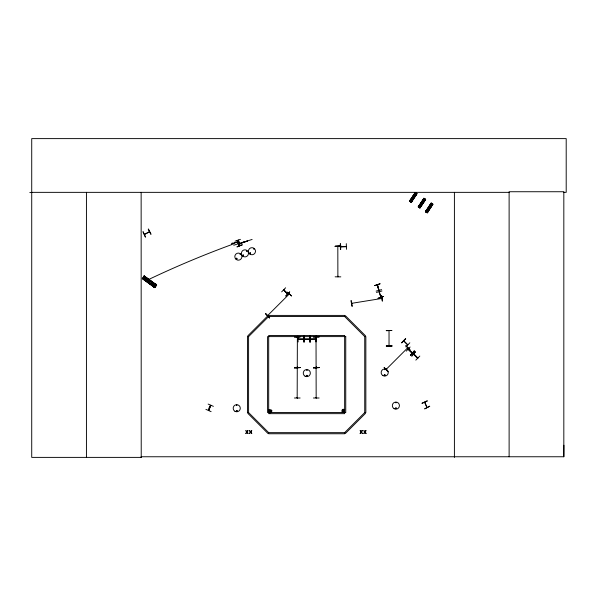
<?xml version="1.0" encoding="UTF-8"?>
<svg xmlns="http://www.w3.org/2000/svg" width="596" height="596" viewBox="0 0 596 596"><rect width="100%" height="100%" fill="white"/><g stroke="black" fill="none" stroke-linecap="round" stroke-linejoin="round"><path stroke-width="0.89" d="M563.414 192.352L566.2 192.352L566.2 138.615L31.722 138.615L31.722 457.385L141.222 457.385L141.148 456.76L563.823 456.76L563.905 445.234M236.135 258.612C237.499 260.333 236.91 257.293 236.277 258.373M236.344 258.649C237.201 260.057 236.925 257.256 236.314 258.835M242.743 255.341C244.01 257.36 243.6 253.36 242.736 255.617M243.585 255.483C242.84 254.045 242.81 256.779 243.63 255.386M246.498 251.11L247.102 250.968L246.543 251.177M249.724 253.181C251.043 255.222 250.603 251.221 249.791 253.456M254.105 248.972L253.516 248.875L254.134 248.897M424.836 402.255L426.915 407.373M414.064 354.709C411.531 350.902 423.994 365.311 413.609 354.188M417.222 357.734L417.796 357.883M284.083 290.386C281.662 288.166 294.245 300.391 283.629 290.036M284.031 290.356L283.726 289.775L287.779 293.776M297.136 368.082L297.113 367.091M316.416 337.619L316.141 337.18M316.103 367.605C316.379 365.594 316.439 369.498 316.163 367.486M337.82 246.424L337.88 276.797L337.872 276.224M237.066 410.979C236.537 409.497 236.128 412.186 237.126 410.89M237.275 411.031C234.824 409.161 237.715 412.365 236.739 411.404M307.111 370.22L306.59 369.915L307.007 370.339M307.32 375.756C305.748 377.544 306.821 373.685 307.253 376.009M384.405 369.498L384.979 369.736L384.457 369.438M385.031 375.286C384.502 373.804 384.092 376.493 385.09 375.197M395.58 402.576L396.146 402.807L395.632 402.516M395.491 408.275C396.638 407.232 395.863 409.288 395.588 408.446M269.958 412.201L270.085 411.046L269.489 411.978L270.912 411.851L270.785 410.428L269.362 410.547L269.489 411.978M270.167 411.039L270.316 410.204M343.184 411.903L343.46 410.786L343.706 411.858L343.184 411.903L342.365 410.733L343.013 409.959L344.309 410.562L343.706 411.858M343.385 410.748L343.534 409.914M210.649 405.898C210.82 403.149 206.991 412.171 208.943 409.906M210.872 405.317L208.645 410.458M377.663 285.372L377.462 284.836L378.81 290.312M379.086 291.787L380.807 297.076M297.173 397.979L297.374 337.105M316.394 337.619L316.387 337.224M316.126 367.091L316.163 368.06L316.387 367.084M316.387 397.86L316.357 397.405M149.417 231.904L144.463 234.437M403.678 340.964L407.738 344.913M408.104 349.211L412.186 353.167L408.178 349.286M240.493 254.47C239.935 253.196 239.957 255.498 240.501 254.254M250.618 253.434C250.171 251.944 249.627 254.254 250.529 253.486M268.185 315.381L267.82 315.716M289.358 294.23L288.904 294.647M407.433 348.436L407.85 348.012M236.5 405.131C236.835 406.45 237.208 404.177 236.47 405.347M306.478 375.562C306.977 377.246 307.35 374.377 306.486 375.845M384.226 374.921C384.636 377.082 385.791 373.923 384.345 374.839M396.377 408.409C394.396 409.72 396.422 406.278 396.243 408.632M205.911 409.363L211.118 411.657M208.712 410.45L210.902 405.287M213.375 406.345L208.146 404.081M340.651 246.52L341.21 246.729M345.71 246.409L346.343 246.401M298.209 338.997L303.841 338.953M304.139 338.997L309.838 338.997M310.307 338.997L316.007 338.997L310.367 339.199M351.819 303.535L352.437 303.424L351.886 303.26M351.893 303.29L381.887 298.447M267.701 315.515L289.209 294.059M289.284 294.297L288.799 294.461M407.254 348.235L407.701 347.84M407.835 348.057L407.44 348.384L407.634 347.878M409.527 201.105L415.211 192.53L417.044 193.73L411.359 202.305L409.527 201.105L415.315 192.597L409.735 201.239M415.449 192.679L409.832 201.306L415.621 192.799M409.959 201.388L415.65 192.821M410.085 201.47L415.755 192.888M410.204 201.545L410.689 201.865M416.485 193.357L410.845 201.962L416.604 193.439M411.046 202.096L416.731 193.521M411.113 202.141L416.798 193.566M411.255 202.238L416.917 193.648M423.883 198.267L418.168 206.827L420.001 208.026L425.686 199.451L423.845 198.245M418.273 206.894L423.972 198.326M418.407 206.983L424.099 198.408M418.474 207.028L424.166 198.453M418.601 207.11L424.263 198.52M418.727 207.192L424.367 198.587M418.846 207.259L419.331 207.579M419.375 206.864L419.152 207.11M419.45 207.661L425.134 199.086M419.487 207.684L425.231 199.153M419.584 207.751L425.335 199.22M419.755 207.862L425.365 199.235M425.559 199.362L419.86 207.937L425.641 199.422M425.544 211.707L431.228 203.124M425.671 211.789L431.31 203.184M425.73 211.833L431.422 203.258M425.872 211.923L431.519 203.325M425.976 211.99L431.623 203.392M426.103 212.064L426.587 212.385M426.438 212.139L426.632 211.669M426.706 212.459L432.391 203.884M426.743 212.489L432.502 203.966M426.915 212.601L432.525 203.974M427.019 212.675L432.629 204.048M427.138 212.75L432.8 204.16M427.25 212.824L432.942 204.249L431.102 203.05L425.432 211.632L427.257 212.832L432.83 204.182M156.629 285.059L144.165 275.97L156.674 285.007L154.744 287.674L142.28 278.585L144.21 275.918M143.673 279.323L145.35 277.028M144.523 279.941L146.199 277.639M147.465 278.563L145.782 280.865A783.889 616.316 -30.6 0 1 231.963 244.509M146.907 281.685L148.583 279.382M148.173 282.608L149.849 280.306M153.597 286.564L155.28 284.262M153.686 287.212L155.921 284.143M153.783 287.279L156.018 284.217M346.269 246.617L340.748 246.848M298.209 339.199L303.9 339.199M309.838 339.199L304.139 339.199M270.241 411.076L270.785 410.428M342.707 411.687L343.251 411.031M343.46 410.786L344.011 410.13M405.72 338.833L401.719 342.894M401.57 342.745L405.511 338.632M407.746 344.861L403.82 340.823M409.832 342.774L405.95 346.947M406.211 351.163L410.123 347.021M410.353 355.134L414.295 351.022M415.829 360.126L419.822 356.058M281.655 291.869L285.626 287.786M285.76 295.929L289.738 291.846L285.909 296.078M291.526 295.899L287.25 292.122L291.504 295.921M405.965 345.687L410.003 349.703M386.685 369.162L386.178 369.364L386.506 368.961M267.909 315.731L247.817 335.824L248.599 336.606L248.599 412.559L268.699 432.651L344.644 432.651L364.737 412.559L364.737 336.606L344.644 316.513L268.699 316.513L248.599 336.606L247.496 336.606L247.496 412.559L248.599 412.559L247.817 413.341L267.909 433.434L268.699 432.651L268.699 433.761L344.644 433.761L344.644 432.651L345.427 433.434L365.519 413.341L364.737 412.559L365.847 412.559L365.847 336.606L364.737 336.606L365.519 335.824L345.427 315.731L344.644 316.513L344.644 315.411L268.699 315.411L268.699 316.513L267.857 315.753M386.178 369.364L407.664 347.885M344.667 412.127C340.964 414.511 340.964 407.306 344.667 409.69M154.96 285.976L155.675 286.065M378.967 290.327L378.587 289.894M238.348 242.855L238.884 242.721M238.914 243.19L238.802 242.706M338.074 276.738L338.074 276.224M297.173 337.165L297.374 337.738M297.374 397.979L297.367 397.405M143.1 231.799L145.431 236.999M148.449 229.058L151.019 234.139M145.409 237.014L143.025 231.837M422.102 403.358L427.31 401.048M422.013 403.172L427.183 400.78M269.183 411.545L269.988 411.255M270.286 411.143L271.091 410.853M342.409 411.255L343.207 410.964M343.512 410.853L344.309 410.562M144.515 234.407L149.417 231.65M235.055 241.171L240.449 239.339M232.924 243.377L238.802 241.544M237.513 242.132L238.847 241.693M233.021 243.682L237.431 241.901M238.251 242.803L238.847 242.609M238.325 243.034L238.921 242.833M238.37 243.183L238.974 242.982M238.445 243.406L239.048 243.213M233.766 245.239L244.375 241.775M412.372 352.944L408.357 349.1M243.175 242.341L252.123 239.436M377.298 284.918L378.736 290.312M376.128 291.109L381.634 289.634M376.441 292.413L381.954 290.982M346.231 246.655L340.651 246.714M350.992 300.689L352.005 306.292M352.378 303.439L351.938 303.543M381.284 298.581L381.827 298.454M413.855 354.106L417.818 357.943M343.333 411.069L344.13 411.56M381.343 298.566L381.731 298.246M340.711 249.463L340.51 243.771M346.283 243.652L346.485 249.344M335.131 246.237L340.823 246.208M335.131 276.82L340.823 276.857M294.424 336.807L300.116 336.8M313.407 336.807L319.106 336.8M294.424 337.045L300.116 337.008M313.407 337.045L319.106 337.008M294.424 367.419L300.123 367.464M313.407 367.464L319.106 367.464M294.424 398.001L300.123 398.001M313.414 398.001L319.106 398.001M386.282 330.631L391.982 330.489L386.282 330.668M391.982 345.896L386.29 346.075L391.982 345.918M386.282 345.956L391.982 346.045M29.8 192.575L31.722 192.568M31.722 192.352L509.118 192.352M303.915 336.248L303.915 341.948M309.845 336.248L309.838 341.948L310.307 341.948L310.3 336.248M316.022 336.248L316.163 397.979M298.164 341.948L297.888 336.248M342.365 410.733L343.199 410.882M343.519 410.935L344.354 411.084M269.139 411.024L269.981 411.173M270.293 411.225L271.135 411.374M379.302 291.712L380.837 297.069M417.595 358.092L413.676 354.292M414.749 193.476L416.336 194.527M423.391 199.198L424.978 200.241M430.647 203.996L432.234 205.046M414.369 194.058L415.948 195.108M423.011 199.779L424.59 200.822M430.267 204.577L431.847 205.627M413.788 194.929L415.375 195.972M422.43 200.651L424.017 201.694M429.686 205.449L431.273 206.499M413.274 195.697L414.861 196.747M421.916 201.418L423.503 202.469M429.172 206.223L430.759 207.274M412.7 196.568L414.287 197.619M421.342 202.29L422.929 203.34M428.598 207.095L430.185 208.146M410.227 200.308L411.814 201.359M418.869 206.03L420.456 207.073M426.125 210.828L427.712 211.878M409.802 200.375L411.873 201.843M418.399 206.164L420.56 207.497M425.656 210.969L427.816 212.295M144.09 276.075L156.539 285.186M143.986 276.216L156.45 285.313L143.956 276.268M143.845 276.417L156.346 285.454M143.763 276.522L156.212 285.633L143.733 276.566M144.359 277.244L155.347 285.275M155.958 285.983L155.444 286.683M143.591 278.317L155.333 286.862M155.221 287.019L142.735 277.959L155.184 287.071M143.338 278.667L155.109 287.168M143.271 278.764L155.005 287.309M143.234 278.809L154.967 287.369M142.407 278.406L154.893 287.473M142.317 278.526L154.789 287.615M297.113 397.867L297.173 397.405M342.581 410.257L343.236 410.808L343.013 409.959M269.362 410.547L270.01 411.098M270.264 411.307L270.912 411.851M405.802 345.851L409.854 349.852M265.63 313.749L269.683 317.75M283.666 289.969L287.63 293.932M377.521 284.94L378.967 290.2M148.24 229.169L150.833 234.235M424.605 402.33L426.982 407.411M269.794 410.249L270.085 411.046M270.189 411.352L270.48 412.149M238.363 240.106L240.106 245.53M238.102 240.188L239.845 245.612M237.461 240.397L239.234 245.813L237.387 240.426M237.163 240.501L238.929 245.91M232.753 242.855L233.192 244.211M231.546 243.25L231.993 244.598M316.103 397.867L316.156 397.405M297.397 367.084L297.374 368.06M381.663 295.497L382.364 301.159L381.418 295.541M351.23 300.645L352.214 306.255M340.301 243.779L340.42 249.471M297.374 337.165L297.374 337.679M563.823 456.76L563.823 191.733L509.118 191.733L509.118 456.76M454.405 192.352L454.405 457.385M389.032 330.691L389.032 345.881M316.32 336.248L316.007 341.948L316.044 336.248M310.233 336.248L310.151 341.948M310.017 336.248L310.017 341.948M309.875 336.248L309.913 341.948M304.221 336.248L304.221 341.948L303.826 341.948L303.9 336.248M304.057 336.248L304.139 341.948M141.14 192.352L141.222 457.385M86.435 192.352L86.435 457.385M413.378 196.524C413.795 198.163 414.704 195.466 413.378 196.524M422.02 202.245C422.437 203.884 423.346 201.187 422.02 202.245M429.276 207.05C429.694 208.689 430.603 205.993 429.276 207.05M147.786 280.768C148.3 283.256 149.834 279.271 147.786 280.768M247.69 430.565L246.96 431.75L245.783 430.565L246.714 432.07L245.753 433.575L246.938 432.368L248.13 433.575L247.184 432.048L248.122 430.565L247.69 430.565M251.385 430.565L250.655 431.75L249.478 430.565L250.409 432.07L249.448 433.575L250.633 432.368L251.825 433.575L250.879 432.048L251.817 430.565L251.385 430.565M362.01 430.565L361.28 431.75L360.103 430.565L361.027 432.07L360.073 433.575L361.25 432.368L362.442 433.575L361.496 432.048L362.442 430.565L362.01 430.565M365.706 430.565L364.975 431.75L363.798 430.565L364.722 432.07L363.769 433.575L364.946 432.368L366.138 433.575L365.199 432.048L366.138 430.565L365.706 430.565M414.265 350.992L410.555 355.328L414.265 350.992M415.442 351.856L411.709 356.17L415.419 351.841M265.682 313.69L269.519 317.914L265.682 313.69M384.182 367.471L388.011 371.703L384.152 367.501M268.923 409.892C267.291 417.222 276.388 408.826 268.923 409.892M429.709 406.256L424.65 408.893L429.694 406.219M247.608 240.911L238.81 244.055L247.608 240.911M242.244 244.844L236.925 246.9L242.237 244.829M380.024 283.8L374.616 285.611L380.024 283.8M383.466 296.473L378.058 298.291L383.466 296.473M340.823 245.969L335.131 246.319L340.823 245.969M300.123 367.583L294.424 367.933L300.123 367.583M319.106 367.583L313.414 367.933L319.106 367.583M344.644 335.503L268.699 335.503L268.699 413.661L344.644 413.661L344.644 335.503M345.755 336.606L267.589 336.606L267.589 412.559L345.755 412.559L345.755 336.606M382.923 375.622A3.561 3.561 0 0 0 388.264 372.537A3.561 3.561 0 0 0 382.923 369.453A3.561 3.561 0 0 0 382.923 375.622M234.966 411.315A3.561 3.561 0 0 0 240.3 408.23A3.561 3.561 0 0 0 234.966 405.146A3.561 3.561 0 0 0 234.966 411.315M249.702 253.963A3.554 3.554 0 0 0 255.46 251.788A3.554 3.554 0 0 0 250.7 247.891A3.554 3.554 0 0 0 249.702 253.963M236.113 259.387A3.554 3.554 0 0 0 241.872 257.211A3.554 3.554 0 0 0 237.104 253.315A3.554 3.554 0 0 0 236.113 259.387M394.098 408.692A3.561 3.561 0 0 0 399.439 405.608A3.561 3.561 0 0 0 394.098 402.531A3.561 3.561 0 0 0 394.098 408.692M242.691 256.109A3.546 3.546 0 0 0 248.435 253.941A3.546 3.546 0 0 0 243.682 250.044A3.546 3.546 0 0 0 242.691 256.109M305.033 376.173A3.554 3.554 0 0 0 310.367 373.096A3.554 3.554 0 0 0 305.033 370.019A3.554 3.554 0 0 0 305.033 376.173"/></g></svg>
